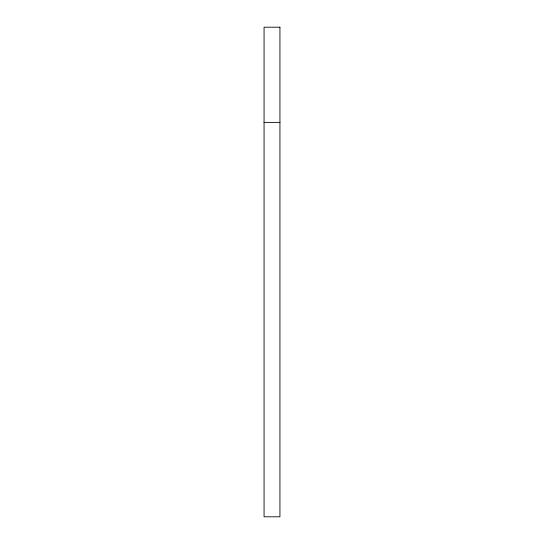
<?xml version="1.0" encoding="UTF-8"?>
<svg xmlns="http://www.w3.org/2000/svg" width="544" height="544" viewBox="0 0 544 544"><rect width="100%" height="100%" fill="white"/><g stroke="black" fill="none" stroke-linecap="round" stroke-linejoin="round"><path stroke-width="0.82" d="M264.064 122.393L279.936 122.393M279.936 27.2L264.064 27.2L264.064 516.8L279.936 516.8L279.936 27.2"/></g></svg>
